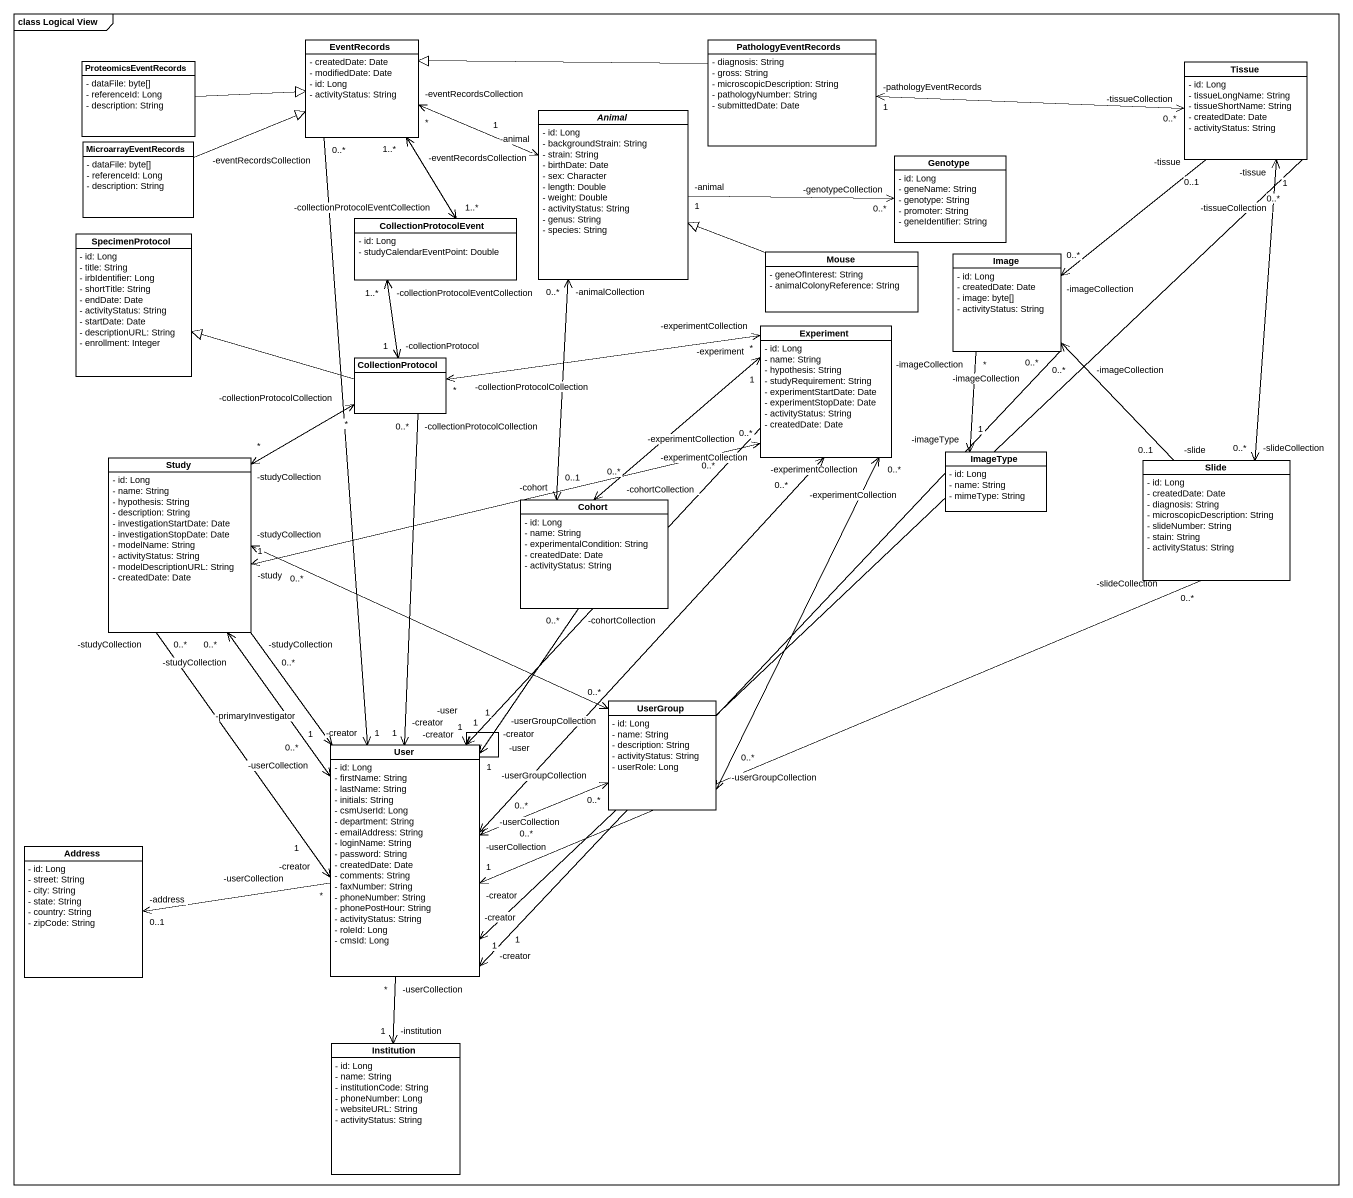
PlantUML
@startuml
mainframe class Logical View
hide circle
hide empty members
skinparam classAttributeIconSize 0
class EventRecords {
  - createdDate: Date
  - modifiedDate: Date
  - id: Long
  - activityStatus: String
}
class PathologyEventRecords {
  - diagnosis: String
  - gross: String
  - microscopicDescription: String
  - pathologyNumber: String
  - submittedDate: Date
}
class ProteomicsEventRecords {
  - dataFile: byte[]
  - referenceId: Long
  - description: String
}
class Tissue {
  - id: Long
  - tissueLongName: String
  - tissueShortName: String
  - createdDate: Date
  - activityStatus: String
}
abstract class Animal {
  - id: Long
  - backgroundStrain: String
  - strain: String
  - birthDate: Date
  - sex: Character
  - length: Double
  - weight: Double
  - activityStatus: String
  - genus: String
  - species: String
}
class MicroarrayEventRecords {
  - dataFile: byte[]
  - referenceId: Long
  - description: String
}
class Genotype {
  - id: Long
  - geneName: String
  - genotype: String
  - promoter: String
  - geneIdentifier: String
}
class SpecimenProtocol {
  - id: Long
  - title: String
  - irbIdentifier: Long
  - shortTitle: String
  - endDate: Date
  - activityStatus: String
  - startDate: Date
  - descriptionURL: String
  - enrollment: Integer
}
class CollectionProtocolEvent {
  - id: Long
  - studyCalendarEventPoint: Double
}
class Mouse {
  - geneOfInterest: String
  - animalColonyReference: String
}
class Image {
  - id: Long
  - createdDate: Date
  - image: byte[]
  - activityStatus: String
}
class Experiment {
  - id: Long
  - name: String
  - hypothesis: String
  - studyRequirement: String
  - experimentStartDate: Date
  - experimentStopDate: Date
  - activityStatus: String
  - createdDate: Date
}
class CollectionProtocol
class Study {
  - id: Long
  - name: String
  - hypothesis: String
  - description: String
  - investigationStartDate: Date
  - investigationStopDate: Date
  - modelName: String
  - activityStatus: String
  - modelDescriptionURL: String
  - createdDate: Date
}
class ImageType {
  - id: Long
  - name: String
  - mimeType: String
}
class Slide {
  - id: Long
  - createdDate: Date
  - diagnosis: String
  - microscopicDescription: String
  - slideNumber: String
  - stain: String
  - activityStatus: String
}
class Cohort {
  - id: Long
  - name: String
  - experimentalCondition: String
  - createdDate: Date
  - activityStatus: String
}
class UserGroup {
  - id: Long
  - name: String
  - description: String
  - activityStatus: String
  - userRole: Long
}
class User {
  - id: Long
  - firstName: String
  - lastName: String
  - initials: String
  - csmUserId: Long
  - department: String
  - emailAddress: String
  - loginName: String
  - password: String
  - createdDate: Date
  - comments: String
  - faxNumber: String
  - phoneNumber: String
  - phonePostHour: String
  - activityStatus: String
  - roleId: Long
  - cmsId: Long
}
class Address {
  - id: Long
  - street: String
  - city: String
  - state: String
  - country: String
  - zipCode: String
}
class Institution {
  - id: Long
  - name: String
  - institutionCode: String
  - phoneNumber: Long
  - websiteURL: String
  - activityStatus: String
}
EventRecords "-eventRecordsCollection\n*" <-right-> "-animal\n1" Animal
EventRecords "-eventRecordsCollection\n1..*" <--> "-collectionProtocolEventCollection\n1..*" CollectionProtocolEvent
EventRecords "-eventRecordsCollection\n0..*" --> "-creator\n1" User
PathologyEventRecords -left-|> EventRecords
PathologyEventRecords "-pathologyEventRecords\n1" <-right-> "-tissueCollection\n0..*" Tissue
ProteomicsEventRecords -right-|> EventRecords
Tissue "-tissue\n1" <--> "-slideCollection\n0..*" Slide
Tissue "-tissueCollection\n0..*" --> "-creator\n1" User
Animal "-animal\n1" -right-> "-genotypeCollection\n0..*" Genotype
MicroarrayEventRecords -right-|> EventRecords
Mouse -left-|> Animal
Image "-imageCollection\n0..*" <-up- "-tissue\n0..1" Tissue
Image "-imageCollection\n*" --> "-imageType\n1" ImageType
Image "-imageCollection\n0..*" --> "-creator\n1" User
Experiment "-experiment\n1" <--> "-cohortCollection\n0..*" Cohort
Experiment "-experimentCollection\n0..*" <--> "-userGroupCollection\n0..*" UserGroup
Experiment "-experimentCollection\n0..*" --> "-creator\n1" User
Experiment "-experimentCollection\n0..*" <--> "-userCollection\n0..*" User
CollectionProtocol -left-|> SpecimenProtocol
CollectionProtocol "-collectionProtocol\n1" <-up-> "-collectionProtocolEventCollection\n1..*" CollectionProtocolEvent
CollectionProtocol "-collectionProtocolCollection\n*" <-right-> "-experimentCollection\n*" Experiment
CollectionProtocol "-collectionProtocolCollection\n0..*" --> "-creator\n1" User
Study "-study\n1" <-right-> "-experimentCollection\n0..*" Experiment
Study "-studyCollection\n*" <-up-> "-collectionProtocolCollection\n*" CollectionProtocol
Study "-studyCollection\n0..*" <-right-> "-userGroupCollection\n0..*" UserGroup
Study "-studyCollection\n0..*" --> "-creator\n1" User
Study "-studyCollection\n0..*" --> "-primaryInvestigator\n1" User
Study "-studyCollection\n0..*" <--> "-userCollection\n0..*" User
Slide "-slide\n0..1" -up-> "-imageCollection\n0..*" Image
Slide "-slideCollection\n0..*" -left-> "-creator\n1" User
Cohort "-cohort\n0..1" <-up-> "-animalCollection\n0..*" Animal
Cohort "-cohortCollection\n0..*" --> "-creator\n1" User
UserGroup "-userGroupCollection\n0..*" <-left-> "-userCollection\n0..*" User
User "-user\n1" --> "-user\n1" User
Address "-address\n0..1" <-right- "-userCollection\n*" User
Institution "-institution\n1" <-up- "-userCollection\n*" User
@enduml
